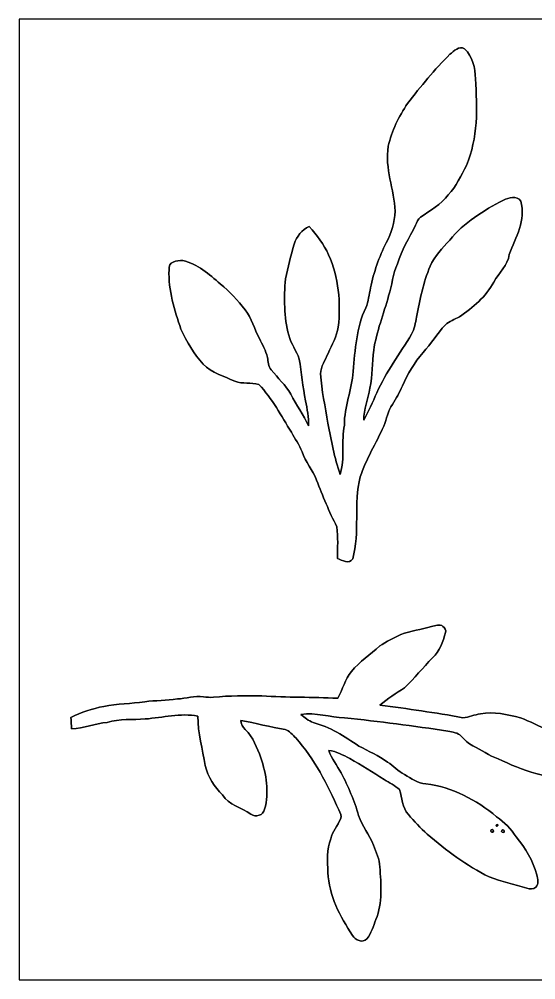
# Model space of a CAD drawing. Header units: centimetres. Extents: x -16.8 to 16.8, y -16.7 to 16.7.
# Drawn here: x -16.77 to 1.14, y -16.67 to 16.67 of the extents above; entities that cross this region are included whole.
import ezdxf

# ---------------------------------------------------------------- set-up
doc = ezdxf.new("R2010")
doc.units = ezdxf.units.CM
doc.header["$MEASUREMENT"] = 0
doc.layers.add('Layer 1', color=7, linetype='Continuous')

msp = doc.modelspace()

# ---------------------------------------------------------------- linework, layer by layer
at = {"layer": 'Layer 1', "color": 7}
for points, knots in [([(-16.77458, 16.66875), (-16.77458, 16.66875), (16.77458, 16.66875), (16.77458, 16.66875), (16.77458, 16.66875), (16.77458, 16.66875), (16.77458, -16.66875), (16.77458, -16.66875), (16.77458, -16.66875), (16.77458, -16.66875), (-16.77458, -16.66875), (-16.77458, -16.66875), (-16.77458, -16.66875), (-16.77458, -16.66875), (-16.77458, 16.66875), (-16.77458, 16.66875), (-16.77458, 16.66875), (-16.77458, 16.66875), (-16.77458, 16.66875), (-16.77458, 16.66875)], [0, 0, 0, 0, 0.16666667, 0.16666667, 0.16666667, 0.16666667, 0.33333333, 0.33333333, 0.33333333, 0.33333333, 0.5, 0.5, 0.5, 0.5, 0.66666667, 0.66666667, 0.66666667, 0.66666667, 1, 1, 1, 1]), ([(-1.83303, 15.45131), (-2.3682, 14.92426), (-2.84339, 14.33901), (-3.30376, 13.74704), (-3.30376, 13.74704), (-3.60116, 13.29161), (-3.85974, 12.79596), (-3.97157, 12.25973), (-3.97157, 12.25973), (-4.10598, 11.49385), (-3.76202, 10.76113), (-3.73662, 10.00196), (-3.73662, 10.00196), (-3.7525, 9.62201), (-3.85445, 9.24278), (-4.04495, 8.91222), (-4.04495, 8.91222), (-4.28907, 8.4141), (-4.48204, 7.88741), (-4.58646, 7.34131), (-4.58646, 7.34131), (-4.63868, 7.11235), (-4.66549, 6.87493), (-4.75262, 6.65551), (-4.75262, 6.65551), (-5.07824, 5.96865), (-5.12445, 5.19324), (-5.19042, 4.44782), (-5.19042, 4.44782), (-5.22923, 3.81564), (-5.50545, 3.22263), (-5.49557, 2.58445), (-5.49557, 2.58445), (-5.61305, 2.02106), (-5.46841, 1.42275), (-5.64268, 0.87136), (-5.64268, 0.87136), (-5.84764, 1.44533), (-5.94607, 2.05176), (-6.06813, 2.64689), (-6.06813, 2.64689), (-6.14363, 3.2198), (-6.2992, 3.78143), (-6.31966, 4.36139), (-6.31966, 4.36139), (-6.31155, 4.62104), (-6.16197, 4.84117), (-6.05861, 5.06942), (-6.05861, 5.06942), (-5.9309, 5.36963), (-5.75945, 5.6575), (-5.70689, 5.98417), (-5.70689, 5.98417), (-5.61763, 6.82766), (-5.68854, 7.71137), (-6.04449, 8.4903), (-6.04449, 8.4903), (-6.20713, 8.85649), (-6.45478, 9.17434), (-6.7123, 9.47773), (-6.7123, 9.47773), (-6.96595, 9.36378), (-7.16174, 9.12918), (-7.23441, 8.86178), (-7.23441, 8.86178), (-7.36882, 8.46914), (-7.42809, 8.05709), (-7.53992, 7.65845), (-7.53992, 7.65845), (-7.59531, 7.00687), (-7.5946, 6.33412), (-7.4228, 5.69771), (-7.4228, 5.69771), (-7.34766, 5.40526), (-7.15469, 5.16149), (-7.06614, 4.87468), (-7.06614, 4.87468), (-6.97618, 4.39491), (-6.93879, 3.90666), (-6.84071, 3.42794), (-6.84071, 3.42794), (-6.79556, 3.13831), (-6.71724, 2.84903), (-6.74405, 2.55305), (-6.74405, 2.55305), (-6.89928, 2.94675), (-7.17762, 3.27131), (-7.35824, 3.65125), (-7.35824, 3.65125), (-7.52334, 3.97616), (-7.80838, 4.21252), (-8.03134, 4.49474), (-8.03134, 4.49474), (-8.13576, 4.61504), (-8.1347, 4.78543), (-8.16681, 4.93183), (-8.16681, 4.93183), (-8.2109, 5.16996), (-8.34778, 5.37563), (-8.44585, 5.59294), (-8.44585, 5.59294), (-8.6166, 5.92032), (-8.71008, 6.28862), (-8.93868, 6.58389), (-8.93868, 6.58389), (-9.19621, 6.91092), (-9.47596, 7.22277), (-9.79981, 7.48594), (-9.79981, 7.48594), (-10.19246, 7.81544), (-10.58616, 8.18162), (-11.10474, 8.29028), (-11.10474, 8.29028), (-11.30124, 8.31039), (-11.62156, 8.24689), (-11.57605, 7.97242), (-11.57605, 7.97242), (-11.61098, 7.26334), (-11.39014, 6.5726), (-11.16506, 5.90903), (-11.16506, 5.90903), (-10.96469, 5.47582), (-10.72162, 5.05425), (-10.39636, 4.70253), (-10.39636, 4.70253), (-10.09791, 4.39561), (-9.67669, 4.27814), (-9.29781, 4.10774), (-9.29781, 4.10774), (-9.03358, 3.99344), (-8.72949, 4.07846), (-8.46173, 3.98992), (-8.46173, 3.98992), (-7.995, 3.50732), (-7.6895, 2.89842), (-7.33425, 2.33433), (-7.33425, 2.33433), (-7.20937, 2.1082), (-7.06014, 1.89406), (-6.96172, 1.65453), (-6.96172, 1.65453), (-6.84989, 1.29893), (-6.59236, 1.01847), (-6.4583, 0.67275), (-6.4583, 0.67275), (-6.25016, 0.12206), (-6.0258, -0.42298), (-5.75698, -0.94721), (-5.75698, -0.94721), (-5.70759, -1.31057), (-5.73652, -1.68134), (-5.73687, -2.04787), (-5.73687, -2.04787), (-5.57601, -2.11138), (-5.32589, -2.25813), (-5.20841, -2.06022), (-5.20841, -2.06022), (-4.94383, -1.13418), (-5.18795, -0.14605), (-4.94418, 0.78246), (-4.94418, 0.78246), (-4.75086, 1.40335), (-4.39032, 1.95227), (-4.13173, 2.54494), (-4.13173, 2.54494), (-4.03084, 2.79647), (-3.98286, 3.07128), (-3.82905, 3.29883), (-3.82905, 3.29883), (-3.70346, 3.50661), (-3.58281, 3.71757), (-3.48509, 3.93982), (-3.48509, 3.93982), (-3.30306, 4.35681), (-3.07234, 4.75615), (-2.76789, 5.09623), (-2.76789, 5.09623), (-2.49379, 5.40173), (-2.28353, 5.7591), (-1.99743, 6.05437), (-1.99743, 6.05437), (-1.86126, 6.19372), (-1.66899, 6.24628), (-1.5046, 6.34259), (-1.5046, 6.34259), (-1.03329, 6.65692), (-0.58914, 7.04144), (-0.31468, 7.54556), (-0.31468, 7.54556), (-0.14393, 7.87188), (0.17462, 8.122), (0.22119, 8.50618), (0.22119, 8.50618), (0.45014, 9.09849), (0.80751, 9.69751), (0.61913, 10.35614), (0.61913, 10.35614), (0.48436, 10.5537), (0.20003, 10.47609), (0.01905, 10.38684), (0.01905, 10.38684), (-0.67028, 10.03371), (-1.3462, 9.60826), (-1.84326, 9.00465), (-1.84326, 9.00465), (-2.08774, 8.71714), (-2.37208, 8.45114), (-2.52236, 8.0966), (-2.52236, 8.0966), (-2.7559, 7.53286), (-2.8762, 6.93067), (-2.98873, 6.33307), (-2.98873, 6.33307), (-3.03459, 6.13198), (-3.06388, 5.92102), (-3.16548, 5.73828), (-3.16548, 5.73828), (-3.5687, 5.05989), (-4.04813, 4.42383), (-4.37374, 3.70099), (-4.37374, 3.70099), (-4.5145, 3.38032), (-4.6549, 3.05858), (-4.82106, 2.7499), (-4.82106, 2.7499), (-4.82565, 3.13161), (-4.66549, 3.49285), (-4.61186, 3.86786), (-4.61186, 3.86786), (-4.5152, 4.29966), (-4.54519, 4.74486), (-4.4764, 5.17948), (-4.4764, 5.17948), (-4.38538, 5.82965), (-4.13032, 6.43925), (-3.96028, 7.07002), (-3.96028, 7.07002), (-3.84246, 7.43479), (-3.82058, 7.82849), (-3.65231, 8.17704), (-3.65231, 8.17704), (-3.51825, 8.65434), (-3.24132, 9.07097), (-3.03389, 9.51689), (-3.03389, 9.51689), (-2.9845, 9.61566), (-2.94958, 9.73208), (-2.85397, 9.79734), (-2.85397, 9.79734), (-2.51425, 10.02982), (-2.15053, 10.24361), (-1.89195, 10.57099), (-1.89195, 10.57099), (-1.61819, 10.86908), (-1.44745, 11.23985), (-1.264, 11.59581), (-1.264, 11.59581), (-0.86007, 12.54019), (-0.87912, 13.59535), (-0.95179, 14.60041), (-0.95179, 14.60041), (-0.95532, 14.97647), (-1.05093, 15.37476), (-1.32468, 15.64499), (-1.32468, 15.64499), (-1.51836, 15.754), (-1.69157, 15.56138), (-1.83303, 15.45131), (-1.83303, 15.45131), (-1.83303, 15.45131), (-1.83303, 15.45131), (-1.83303, 15.45131)], [0, 0, 0, 0, 0.01449275, 0.01449275, 0.01449275, 0.01449275, 0.02898551, 0.02898551, 0.02898551, 0.02898551, 0.04347826, 0.04347826, 0.04347826, 0.04347826, 0.05797101, 0.05797101, 0.05797101, 0.05797101, 0.07246377, 0.07246377, 0.07246377, 0.07246377, 0.08695652, 0.08695652, 0.08695652, 0.08695652, 0.10144928, 0.10144928, 0.10144928, 0.10144928, 0.11594203, 0.11594203, 0.11594203, 0.11594203, 0.13043478, 0.13043478, 0.13043478, 0.13043478, 0.14492754, 0.14492754, 0.14492754, 0.14492754, 0.15942029, 0.15942029, 0.15942029, 0.15942029, 0.17391304, 0.17391304, 0.17391304, 0.17391304, 0.1884058, 0.1884058, 0.1884058, 0.1884058, 0.20289855, 0.20289855, 0.20289855, 0.20289855, 0.2173913, 0.2173913, 0.2173913, 0.2173913, 0.23188406, 0.23188406, 0.23188406, 0.23188406, 0.24637681, 0.24637681, 0.24637681, 0.24637681, 0.26086957, 0.26086957, 0.26086957, 0.26086957, 0.27536232, 0.27536232, 0.27536232, 0.27536232, 0.28985507, 0.28985507, 0.28985507, 0.28985507, 0.30434783, 0.30434783, 0.30434783, 0.30434783, 0.31884058, 0.31884058, 0.31884058, 0.31884058, 0.33333333, 0.33333333, 0.33333333, 0.33333333, 0.34782609, 0.34782609, 0.34782609, 0.34782609, 0.36231884, 0.36231884, 0.36231884, 0.36231884, 0.37681159, 0.37681159, 0.37681159, 0.37681159, 0.39130435, 0.39130435, 0.39130435, 0.39130435, 0.4057971, 0.4057971, 0.4057971, 0.4057971, 0.42028986, 0.42028986, 0.42028986, 0.42028986, 0.43478261, 0.43478261, 0.43478261, 0.43478261, 0.44927536, 0.44927536, 0.44927536, 0.44927536, 0.46376812, 0.46376812, 0.46376812, 0.46376812, 0.47826087, 0.47826087, 0.47826087, 0.47826087, 0.49275362, 0.49275362, 0.49275362, 0.49275362, 0.50724638, 0.50724638, 0.50724638, 0.50724638, 0.52173913, 0.52173913, 0.52173913, 0.52173913, 0.53623188, 0.53623188, 0.53623188, 0.53623188, 0.55072464, 0.55072464, 0.55072464, 0.55072464, 0.56521739, 0.56521739, 0.56521739, 0.56521739, 0.57971014, 0.57971014, 0.57971014, 0.57971014, 0.5942029, 0.5942029, 0.5942029, 0.5942029, 0.60869565, 0.60869565, 0.60869565, 0.60869565, 0.62318841, 0.62318841, 0.62318841, 0.62318841, 0.63768116, 0.63768116, 0.63768116, 0.63768116, 0.65217391, 0.65217391, 0.65217391, 0.65217391, 0.66666667, 0.66666667, 0.66666667, 0.66666667, 0.68115942, 0.68115942, 0.68115942, 0.68115942, 0.69565217, 0.69565217, 0.69565217, 0.69565217, 0.71014493, 0.71014493, 0.71014493, 0.71014493, 0.72463768, 0.72463768, 0.72463768, 0.72463768, 0.73913043, 0.73913043, 0.73913043, 0.73913043, 0.75362319, 0.75362319, 0.75362319, 0.75362319, 0.76811594, 0.76811594, 0.76811594, 0.76811594, 0.7826087, 0.7826087, 0.7826087, 0.7826087, 0.79710145, 0.79710145, 0.79710145, 0.79710145, 0.8115942, 0.8115942, 0.8115942, 0.8115942, 0.82608696, 0.82608696, 0.82608696, 0.82608696, 0.84057971, 0.84057971, 0.84057971, 0.84057971, 0.85507246, 0.85507246, 0.85507246, 0.85507246, 0.86956522, 0.86956522, 0.86956522, 0.86956522, 0.88405797, 0.88405797, 0.88405797, 0.88405797, 0.89855072, 0.89855072, 0.89855072, 0.89855072, 0.91304348, 0.91304348, 0.91304348, 0.91304348, 0.92753623, 0.92753623, 0.92753623, 0.92753623, 0.94202899, 0.94202899, 0.94202899, 0.94202899, 0.95652174, 0.95652174, 0.95652174, 0.95652174, 0.97101449, 0.97101449, 0.97101449, 0.97101449, 1, 1, 1, 1]), ([(-2.47368, -4.40796), (-2.82363, -4.51591), (-3.19264, -4.55648), (-3.5373, -4.68348), (-3.5373, -4.68348), (-3.78848, -4.80201), (-4.03472, -4.93466), (-4.27108, -5.08071), (-4.27108, -5.08071), (-4.5974, -5.37563), (-4.96182, -5.63069), (-5.2518, -5.96441), (-5.2518, -5.96441), (-5.47088, -6.2417), (-5.55837, -6.59201), (-5.72664, -6.89716), (-5.72664, -6.89716), (-6.60541, -6.85024), (-7.4863, -6.88164), (-8.36401, -6.8139), (-8.36401, -6.8139), (-8.92316, -6.80896), (-9.48373, -6.80579), (-10.04076, -6.86435), (-10.04076, -6.86435), (-10.15647, -6.87881), (-10.27218, -6.85976), (-10.38613, -6.84318), (-10.38613, -6.84318), (-10.69058, -6.79168), (-10.98726, -6.91233), (-11.28959, -6.92326), (-11.28959, -6.92326), (-11.66389, -6.98359), (-12.04489, -6.96524), (-12.41919, -7.0231), (-12.41919, -7.0231), (-12.89368, -7.08307), (-13.37451, -7.08978), (-13.84547, -7.17903), (-13.84547, -7.17903), (-14.23564, -7.26475), (-14.62229, -7.38258), (-14.98106, -7.56038), (-14.98106, -7.56038), (-14.97577, -7.65951), (-14.96519, -7.85742), (-14.95989, -7.95655), (-14.95989, -7.95655), (-14.53515, -7.94914), (-14.14145, -7.77734), (-13.72129, -7.73359), (-13.72129, -7.73359), (-13.29196, -7.60518), (-12.84217, -7.64999), (-12.40155, -7.61647), (-12.40155, -7.61647), (-11.79336, -7.57237), (-11.18588, -7.39987), (-10.57557, -7.52016), (-10.57557, -7.52016), (-10.58827, -8.10472), (-10.41471, -8.66457), (-10.32051, -9.23537), (-10.32051, -9.23537), (-10.23197, -9.6266), (-10.00337, -9.96809), (-9.7282, -10.25419), (-9.7282, -10.25419), (-9.49819, -10.60097), (-9.06392, -10.68987), (-8.74113, -10.922), (-8.74113, -10.922), (-8.57814, -11.04194), (-8.30121, -10.95693), (-8.26206, -10.7502), (-8.26206, -10.7502), (-8.09731, -10.16282), (-8.20208, -9.5317), (-8.39364, -8.96303), (-8.39364, -8.96303), (-8.53228, -8.6173), (-8.65011, -8.23912), (-8.93904, -7.98583), (-8.93904, -7.98583), (-9.03393, -7.90469), (-9.07627, -7.78686), (-9.08932, -7.66586), (-9.08932, -7.66586), (-8.57215, -7.75406), (-8.06732, -7.90434), (-7.54874, -7.98477), (-7.54874, -7.98477), (-7.39246, -8.02605), (-7.29686, -8.17245), (-7.18291, -8.27617), (-7.18291, -8.27617), (-6.52709, -9.00077), (-6.09036, -9.89118), (-5.6896, -10.77383), (-5.6896, -10.77383), (-5.64797, -10.87296), (-5.57601, -10.98232), (-5.63069, -11.09169), (-5.63069, -11.09169), (-5.73264, -11.32487), (-5.90233, -11.52525), (-5.969, -11.77502), (-5.969, -11.77502), (-6.11787, -12.14402), (-6.08542, -12.55219), (-6.06778, -12.94095), (-6.06778, -12.94095), (-6.03321, -13.74175), (-5.64833, -14.47412), (-5.21406, -15.12817), (-5.21406, -15.12817), (-5.11951, -15.29115), (-4.8701, -15.40827), (-4.71981, -15.24811), (-4.71981, -15.24811), (-4.56424, -15.05303), (-4.48698, -14.80855), (-4.40337, -14.57643), (-4.40337, -14.57643), (-4.1656, -14.00034), (-4.22734, -13.3604), (-4.26438, -12.75397), (-4.26438, -12.75397), (-4.2739, -12.48516), (-4.39561, -12.23998), (-4.48557, -11.99303), (-4.48557, -11.99303), (-4.62739, -11.63532), (-4.88386, -11.3344), (-5.00168, -10.96574), (-5.00168, -10.96574), (-5.15338, -10.45386), (-5.35517, -9.95715), (-5.61305, -9.48972), (-5.61305, -9.48972), (-5.75063, -9.22655), (-5.94219, -8.99054), (-6.03462, -8.7055), (-6.03462, -8.7055), (-5.77356, -8.7376), (-5.54461, -8.87659), (-5.31072, -8.9856), (-5.31072, -8.9856), (-4.91455, -9.23255), (-4.49968, -9.45127), (-4.11762, -9.72079), (-4.11762, -9.72079), (-3.94123, -9.83862), (-3.73521, -9.91835), (-3.58387, -10.07004), (-3.58387, -10.07004), (-3.47839, -10.34944), (-3.50238, -10.7061), (-3.27589, -10.93047), (-3.27589, -10.93047), (-3.06529, -11.16647), (-2.86209, -11.41095), (-2.62149, -11.61768), (-2.62149, -11.61768), (-1.96356, -12.18706), (-1.25518, -12.70847), (-0.47378, -13.09582), (-0.47378, -13.09582), (-0.04868, -13.26056), (0.3997, -13.35158), (0.83361, -13.48811), (0.83361, -13.48811), (0.93451, -13.52374), (1.05833, -13.53785), (1.14018, -13.45318), (1.14018, -13.45318), (1.27952, -13.35828), (1.18921, -13.15896), (1.18322, -13.02667), (1.18322, -13.02667), (1.04246, -12.5416), (0.78493, -12.09816), (0.46108, -11.71293), (0.46108, -11.71293), (0.28963, -11.42965), (0.04974, -11.20175), (-0.21766, -11.01055), (-0.21766, -11.01055), (-0.91511, -10.42811), (-1.75366, -9.97691), (-2.66559, -9.86649), (-2.66559, -9.86649), (-2.95169, -9.8619), (-3.1683, -9.66893), (-3.41101, -9.54828), (-3.41101, -9.54828), (-3.63008, -9.43539), (-3.78989, -9.2396), (-4.00015, -9.11366), (-4.00015, -9.11366), (-4.30989, -8.88929), (-4.66266, -8.7376), (-4.99674, -8.55521), (-4.99674, -8.55521), (-5.49063, -8.22678), (-5.99899, -7.88564), (-6.58213, -7.73959), (-6.58213, -7.73959), (-6.73982, -7.67609), (-6.87917, -7.57237), (-7.00193, -7.45631), (-7.00193, -7.45631), (-6.49288, -7.38787), (-5.99334, -7.55086), (-5.48746, -7.5759), (-5.48746, -7.5759), (-4.28872, -7.70431), (-3.09245, -7.85566), (-1.90183, -8.04228), (-1.90183, -8.04228), (-1.7459, -8.07473), (-1.55998, -8.08919), (-1.44498, -8.21549), (-1.44498, -8.21549), (-1.3268, -8.34566), (-1.19733, -8.47055), (-1.03681, -8.54745), (-1.03681, -8.54745), (-0.74295, -8.69033), (-0.47943, -8.89106), (-0.16686, -8.99724), (-0.16686, -8.99724), (0.25964, -9.19656), (0.69286, -9.38742), (1.14829, -9.51124), (1.14829, -9.51124), (1.49542, -9.61249), (1.85843, -9.64812), (2.20133, -9.7663), (2.20133, -9.7663), (2.44158, -9.85238), (2.68887, -9.91764), (2.94287, -9.94833), (2.94287, -9.94833), (3.22686, -9.97479), (3.48298, -10.12119), (3.77049, -10.12896), (3.77049, -10.12896), (3.75461, -9.95327), (3.84387, -9.7342), (3.70522, -9.59626), (3.70522, -9.59626), (3.33587, -9.20926), (2.92453, -8.85931), (2.47262, -8.5725), (2.47262, -8.5725), (1.89618, -8.16751), (1.27, -7.8299), (0.61278, -7.57767), (0.61278, -7.57767), (0.16051, -7.46972), (-0.31115, -7.33813), (-0.77788, -7.4422), (-0.77788, -7.4422), (-0.98319, -7.46901), (-1.17757, -7.55156), (-1.38183, -7.57661), (-1.38183, -7.57661), (-2.33645, -7.39281), (-3.30165, -7.26863), (-4.26473, -7.13317), (-4.26473, -7.13317), (-3.99556, -6.91127), (-3.70099, -6.72394), (-3.40819, -6.53627), (-3.40819, -6.53627), (-3.0674, -6.20713), (-2.77001, -5.836), (-2.44087, -5.49592), (-2.44087, -5.49592), (-2.18969, -5.26344), (-2.06869, -4.93607), (-1.98367, -4.61398), (-1.98367, -4.61398), (-1.95933, -4.53178), (-2.01789, -4.45452), (-2.07574, -4.40337), (-2.07574, -4.40337), (-2.19287, -4.31729), (-2.34456, -4.38291), (-2.47368, -4.40796)], [0, 0, 0, 0, 0.01351351, 0.01351351, 0.01351351, 0.01351351, 0.02702703, 0.02702703, 0.02702703, 0.02702703, 0.04054054, 0.04054054, 0.04054054, 0.04054054, 0.05405405, 0.05405405, 0.05405405, 0.05405405, 0.06756757, 0.06756757, 0.06756757, 0.06756757, 0.08108108, 0.08108108, 0.08108108, 0.08108108, 0.09459459, 0.09459459, 0.09459459, 0.09459459, 0.10810811, 0.10810811, 0.10810811, 0.10810811, 0.12162162, 0.12162162, 0.12162162, 0.12162162, 0.13513514, 0.13513514, 0.13513514, 0.13513514, 0.14864865, 0.14864865, 0.14864865, 0.14864865, 0.16216216, 0.16216216, 0.16216216, 0.16216216, 0.17567568, 0.17567568, 0.17567568, 0.17567568, 0.18918919, 0.18918919, 0.18918919, 0.18918919, 0.2027027, 0.2027027, 0.2027027, 0.2027027, 0.21621622, 0.21621622, 0.21621622, 0.21621622, 0.22972973, 0.22972973, 0.22972973, 0.22972973, 0.24324324, 0.24324324, 0.24324324, 0.24324324, 0.25675676, 0.25675676, 0.25675676, 0.25675676, 0.27027027, 0.27027027, 0.27027027, 0.27027027, 0.28378378, 0.28378378, 0.28378378, 0.28378378, 0.2972973, 0.2972973, 0.2972973, 0.2972973, 0.31081081, 0.31081081, 0.31081081, 0.31081081, 0.32432432, 0.32432432, 0.32432432, 0.32432432, 0.33783784, 0.33783784, 0.33783784, 0.33783784, 0.35135135, 0.35135135, 0.35135135, 0.35135135, 0.36486486, 0.36486486, 0.36486486, 0.36486486, 0.37837838, 0.37837838, 0.37837838, 0.37837838, 0.39189189, 0.39189189, 0.39189189, 0.39189189, 0.40540541, 0.40540541, 0.40540541, 0.40540541, 0.41891892, 0.41891892, 0.41891892, 0.41891892, 0.43243243, 0.43243243, 0.43243243, 0.43243243, 0.44594595, 0.44594595, 0.44594595, 0.44594595, 0.45945946, 0.45945946, 0.45945946, 0.45945946, 0.47297297, 0.47297297, 0.47297297, 0.47297297, 0.48648649, 0.48648649, 0.48648649, 0.48648649, 0.5, 0.5, 0.5, 0.5, 0.51351351, 0.51351351, 0.51351351, 0.51351351, 0.52702703, 0.52702703, 0.52702703, 0.52702703, 0.54054054, 0.54054054, 0.54054054, 0.54054054, 0.55405405, 0.55405405, 0.55405405, 0.55405405, 0.56756757, 0.56756757, 0.56756757, 0.56756757, 0.58108108, 0.58108108, 0.58108108, 0.58108108, 0.59459459, 0.59459459, 0.59459459, 0.59459459, 0.60810811, 0.60810811, 0.60810811, 0.60810811, 0.62162162, 0.62162162, 0.62162162, 0.62162162, 0.63513514, 0.63513514, 0.63513514, 0.63513514, 0.64864865, 0.64864865, 0.64864865, 0.64864865, 0.66216216, 0.66216216, 0.66216216, 0.66216216, 0.67567568, 0.67567568, 0.67567568, 0.67567568, 0.68918919, 0.68918919, 0.68918919, 0.68918919, 0.7027027, 0.7027027, 0.7027027, 0.7027027, 0.71621622, 0.71621622, 0.71621622, 0.71621622, 0.72972973, 0.72972973, 0.72972973, 0.72972973, 0.74324324, 0.74324324, 0.74324324, 0.74324324, 0.75675676, 0.75675676, 0.75675676, 0.75675676, 0.77027027, 0.77027027, 0.77027027, 0.77027027, 0.78378378, 0.78378378, 0.78378378, 0.78378378, 0.7972973, 0.7972973, 0.7972973, 0.7972973, 0.81081081, 0.81081081, 0.81081081, 0.81081081, 0.82432432, 0.82432432, 0.82432432, 0.82432432, 0.83783784, 0.83783784, 0.83783784, 0.83783784, 0.85135135, 0.85135135, 0.85135135, 0.85135135, 0.86486486, 0.86486486, 0.86486486, 0.86486486, 0.87837838, 0.87837838, 0.87837838, 0.87837838, 0.89189189, 0.89189189, 0.89189189, 0.89189189, 0.90540541, 0.90540541, 0.90540541, 0.90540541, 0.91891892, 0.91891892, 0.91891892, 0.91891892, 0.93243243, 0.93243243, 0.93243243, 0.93243243, 0.94594595, 0.94594595, 0.94594595, 0.94594595, 0.95945946, 0.95945946, 0.95945946, 0.95945946, 0.97297297, 0.97297297, 0.97297297, 0.97297297, 1, 1, 1, 1]), ([(-0.40146, -11.46598), (-0.3556, -11.42929), (-0.30021, -11.50832), (-0.34643, -11.54183), (-0.34643, -11.54183), (-0.39299, -11.57922), (-0.44803, -11.49879), (-0.40146, -11.46598)], [0, 0, 0, 0, 0.33333333, 0.33333333, 0.33333333, 0.33333333, 1, 1, 1, 1]), ([(-0.03457, -11.48715), (-0.00141, -11.44023), (0.07902, -11.49562), (0.04128, -11.54218), (0.04128, -11.54218), (0.00811, -11.58804), (-0.07091, -11.53266), (-0.03457, -11.48715)], [0, 0, 0, 0, 0.33333333, 0.33333333, 0.33333333, 0.33333333, 1, 1, 1, 1])]:
    msp.add_open_spline(points, degree=3, knots=knots, dxfattribs=at)
at = {"layer": 'Layer 1', "color": 253}
for points, knots in [([(-1.83303, 15.45131), (-1.69157, 15.56138), (-1.51836, 15.754), (-1.32468, 15.64499), (-1.32468, 15.64499), (-1.05093, 15.37476), (-0.95532, 14.97647), (-0.95179, 14.60041), (-0.95179, 14.60041), (-0.87912, 13.59535), (-0.86007, 12.54019), (-1.264, 11.59581), (-1.264, 11.59581), (-1.44745, 11.23985), (-1.61819, 10.86908), (-1.89195, 10.57099), (-1.89195, 10.57099), (-2.15053, 10.24361), (-2.51425, 10.02982), (-2.85397, 9.79734), (-2.85397, 9.79734), (-2.94958, 9.73208), (-2.9845, 9.61566), (-3.03389, 9.51689), (-3.03389, 9.51689), (-3.24132, 9.07097), (-3.51825, 8.65434), (-3.65231, 8.17704), (-3.65231, 8.17704), (-3.82058, 7.82849), (-3.84246, 7.43479), (-3.96028, 7.07002), (-3.96028, 7.07002), (-4.13032, 6.43925), (-4.38538, 5.82965), (-4.4764, 5.17948), (-4.4764, 5.17948), (-4.54519, 4.74486), (-4.5152, 4.29966), (-4.61186, 3.86786), (-4.61186, 3.86786), (-4.66549, 3.49285), (-4.82565, 3.13161), (-4.82106, 2.7499), (-4.82106, 2.7499), (-4.6549, 3.05858), (-4.5145, 3.38032), (-4.37374, 3.70099), (-4.37374, 3.70099), (-4.04813, 4.42383), (-3.5687, 5.05989), (-3.16548, 5.73828), (-3.16548, 5.73828), (-3.06388, 5.92102), (-3.03459, 6.13198), (-2.98873, 6.33307), (-2.98873, 6.33307), (-2.8762, 6.93067), (-2.7559, 7.53286), (-2.52236, 8.0966), (-2.52236, 8.0966), (-2.37208, 8.45114), (-2.08774, 8.71714), (-1.84326, 9.00465), (-1.84326, 9.00465), (-1.3462, 9.60826), (-0.67028, 10.03371), (0.01905, 10.38684), (0.01905, 10.38684), (0.20003, 10.47609), (0.48436, 10.5537), (0.61913, 10.35614), (0.61913, 10.35614), (0.80751, 9.69751), (0.45014, 9.09849), (0.22119, 8.50618), (0.22119, 8.50618), (0.17462, 8.122), (-0.14393, 7.87188), (-0.31468, 7.54556), (-0.31468, 7.54556), (-0.58914, 7.04144), (-1.03329, 6.65692), (-1.5046, 6.34259), (-1.5046, 6.34259), (-1.66899, 6.24628), (-1.86126, 6.19372), (-1.99743, 6.05437), (-1.99743, 6.05437), (-2.28353, 5.7591), (-2.49379, 5.40173), (-2.76789, 5.09623), (-2.76789, 5.09623), (-3.07234, 4.75615), (-3.30306, 4.35681), (-3.48509, 3.93982), (-3.48509, 3.93982), (-3.58281, 3.71757), (-3.70346, 3.50661), (-3.82905, 3.29883), (-3.82905, 3.29883), (-3.98286, 3.07128), (-4.03084, 2.79647), (-4.13173, 2.54494), (-4.13173, 2.54494), (-4.39032, 1.95227), (-4.75086, 1.40335), (-4.94418, 0.78246), (-4.94418, 0.78246), (-5.18795, -0.14605), (-4.94383, -1.13418), (-5.20841, -2.06022), (-5.20841, -2.06022), (-5.32589, -2.25813), (-5.57601, -2.11138), (-5.73687, -2.04787), (-5.73687, -2.04787), (-5.73652, -1.68134), (-5.70759, -1.31057), (-5.75698, -0.94721), (-5.75698, -0.94721), (-6.0258, -0.42298), (-6.25016, 0.12206), (-6.4583, 0.67275), (-6.4583, 0.67275), (-6.59236, 1.01847), (-6.84989, 1.29893), (-6.96172, 1.65453), (-6.96172, 1.65453), (-7.06014, 1.89406), (-7.20937, 2.1082), (-7.33425, 2.33433), (-7.33425, 2.33433), (-7.6895, 2.89842), (-7.995, 3.50732), (-8.46173, 3.98992), (-8.46173, 3.98992), (-8.72949, 4.07846), (-9.03358, 3.99344), (-9.29781, 4.10774), (-9.29781, 4.10774), (-9.67669, 4.27814), (-10.09791, 4.39561), (-10.39636, 4.70253), (-10.39636, 4.70253), (-10.72162, 5.05425), (-10.96469, 5.47582), (-11.16506, 5.90903), (-11.16506, 5.90903), (-11.39014, 6.5726), (-11.61098, 7.26334), (-11.57605, 7.97242), (-11.57605, 7.97242), (-11.62156, 8.24689), (-11.30124, 8.31039), (-11.10474, 8.29028), (-11.10474, 8.29028), (-10.58616, 8.18162), (-10.19246, 7.81544), (-9.79981, 7.48594), (-9.79981, 7.48594), (-9.47596, 7.22277), (-9.19621, 6.91092), (-8.93868, 6.58389), (-8.93868, 6.58389), (-8.71008, 6.28862), (-8.6166, 5.92032), (-8.44585, 5.59294), (-8.44585, 5.59294), (-8.34778, 5.37563), (-8.2109, 5.16996), (-8.16681, 4.93183), (-8.16681, 4.93183), (-8.1347, 4.78543), (-8.13576, 4.61504), (-8.03134, 4.49474), (-8.03134, 4.49474), (-7.80838, 4.21252), (-7.52334, 3.97616), (-7.35824, 3.65125), (-7.35824, 3.65125), (-7.17762, 3.27131), (-6.89928, 2.94675), (-6.74405, 2.55305), (-6.74405, 2.55305), (-6.71724, 2.84903), (-6.79556, 3.13831), (-6.84071, 3.42794), (-6.84071, 3.42794), (-6.93879, 3.90666), (-6.97618, 4.39491), (-7.06614, 4.87468), (-7.06614, 4.87468), (-7.15469, 5.16149), (-7.34766, 5.40526), (-7.4228, 5.69771), (-7.4228, 5.69771), (-7.5946, 6.33412), (-7.59531, 7.00687), (-7.53992, 7.65845), (-7.53992, 7.65845), (-7.42809, 8.05709), (-7.36882, 8.46914), (-7.23441, 8.86178), (-7.23441, 8.86178), (-7.16174, 9.12918), (-6.96595, 9.36378), (-6.7123, 9.47773), (-6.7123, 9.47773), (-6.45478, 9.17434), (-6.20713, 8.85649), (-6.04449, 8.4903), (-6.04449, 8.4903), (-5.68854, 7.71137), (-5.61763, 6.82766), (-5.70689, 5.98417), (-5.70689, 5.98417), (-5.75945, 5.6575), (-5.9309, 5.36963), (-6.05861, 5.06942), (-6.05861, 5.06942), (-6.16197, 4.84117), (-6.31155, 4.62104), (-6.31966, 4.36139), (-6.31966, 4.36139), (-6.2992, 3.78143), (-6.14363, 3.2198), (-6.06813, 2.64689), (-6.06813, 2.64689), (-5.94607, 2.05176), (-5.84764, 1.44533), (-5.64268, 0.87136), (-5.64268, 0.87136), (-5.46841, 1.42275), (-5.61305, 2.02106), (-5.49557, 2.58445), (-5.49557, 2.58445), (-5.50545, 3.22263), (-5.22923, 3.81564), (-5.19042, 4.44782), (-5.19042, 4.44782), (-5.12445, 5.19324), (-5.07824, 5.96865), (-4.75262, 6.65551), (-4.75262, 6.65551), (-4.66549, 6.87493), (-4.63868, 7.11235), (-4.58646, 7.34131), (-4.58646, 7.34131), (-4.48204, 7.88741), (-4.28907, 8.4141), (-4.04495, 8.91222), (-4.04495, 8.91222), (-3.85445, 9.24278), (-3.7525, 9.62201), (-3.73662, 10.00196), (-3.73662, 10.00196), (-3.76202, 10.76113), (-4.10598, 11.49385), (-3.97157, 12.25973), (-3.97157, 12.25973), (-3.85974, 12.79596), (-3.60116, 13.29161), (-3.30376, 13.74704), (-3.30376, 13.74704), (-2.84339, 14.33901), (-2.3682, 14.92426), (-1.83303, 15.45131)], [0, 0, 0, 0, 0.01470588, 0.01470588, 0.01470588, 0.01470588, 0.02941176, 0.02941176, 0.02941176, 0.02941176, 0.04411765, 0.04411765, 0.04411765, 0.04411765, 0.05882353, 0.05882353, 0.05882353, 0.05882353, 0.07352941, 0.07352941, 0.07352941, 0.07352941, 0.08823529, 0.08823529, 0.08823529, 0.08823529, 0.10294118, 0.10294118, 0.10294118, 0.10294118, 0.11764706, 0.11764706, 0.11764706, 0.11764706, 0.13235294, 0.13235294, 0.13235294, 0.13235294, 0.14705882, 0.14705882, 0.14705882, 0.14705882, 0.16176471, 0.16176471, 0.16176471, 0.16176471, 0.17647059, 0.17647059, 0.17647059, 0.17647059, 0.19117647, 0.19117647, 0.19117647, 0.19117647, 0.20588235, 0.20588235, 0.20588235, 0.20588235, 0.22058824, 0.22058824, 0.22058824, 0.22058824, 0.23529412, 0.23529412, 0.23529412, 0.23529412, 0.25, 0.25, 0.25, 0.25, 0.26470588, 0.26470588, 0.26470588, 0.26470588, 0.27941176, 0.27941176, 0.27941176, 0.27941176, 0.29411765, 0.29411765, 0.29411765, 0.29411765, 0.30882353, 0.30882353, 0.30882353, 0.30882353, 0.32352941, 0.32352941, 0.32352941, 0.32352941, 0.33823529, 0.33823529, 0.33823529, 0.33823529, 0.35294118, 0.35294118, 0.35294118, 0.35294118, 0.36764706, 0.36764706, 0.36764706, 0.36764706, 0.38235294, 0.38235294, 0.38235294, 0.38235294, 0.39705882, 0.39705882, 0.39705882, 0.39705882, 0.41176471, 0.41176471, 0.41176471, 0.41176471, 0.42647059, 0.42647059, 0.42647059, 0.42647059, 0.44117647, 0.44117647, 0.44117647, 0.44117647, 0.45588235, 0.45588235, 0.45588235, 0.45588235, 0.47058824, 0.47058824, 0.47058824, 0.47058824, 0.48529412, 0.48529412, 0.48529412, 0.48529412, 0.5, 0.5, 0.5, 0.5, 0.51470588, 0.51470588, 0.51470588, 0.51470588, 0.52941176, 0.52941176, 0.52941176, 0.52941176, 0.54411765, 0.54411765, 0.54411765, 0.54411765, 0.55882353, 0.55882353, 0.55882353, 0.55882353, 0.57352941, 0.57352941, 0.57352941, 0.57352941, 0.58823529, 0.58823529, 0.58823529, 0.58823529, 0.60294118, 0.60294118, 0.60294118, 0.60294118, 0.61764706, 0.61764706, 0.61764706, 0.61764706, 0.63235294, 0.63235294, 0.63235294, 0.63235294, 0.64705882, 0.64705882, 0.64705882, 0.64705882, 0.66176471, 0.66176471, 0.66176471, 0.66176471, 0.67647059, 0.67647059, 0.67647059, 0.67647059, 0.69117647, 0.69117647, 0.69117647, 0.69117647, 0.70588235, 0.70588235, 0.70588235, 0.70588235, 0.72058824, 0.72058824, 0.72058824, 0.72058824, 0.73529412, 0.73529412, 0.73529412, 0.73529412, 0.75, 0.75, 0.75, 0.75, 0.76470588, 0.76470588, 0.76470588, 0.76470588, 0.77941176, 0.77941176, 0.77941176, 0.77941176, 0.79411765, 0.79411765, 0.79411765, 0.79411765, 0.80882353, 0.80882353, 0.80882353, 0.80882353, 0.82352941, 0.82352941, 0.82352941, 0.82352941, 0.83823529, 0.83823529, 0.83823529, 0.83823529, 0.85294118, 0.85294118, 0.85294118, 0.85294118, 0.86764706, 0.86764706, 0.86764706, 0.86764706, 0.88235294, 0.88235294, 0.88235294, 0.88235294, 0.89705882, 0.89705882, 0.89705882, 0.89705882, 0.91176471, 0.91176471, 0.91176471, 0.91176471, 0.92647059, 0.92647059, 0.92647059, 0.92647059, 0.94117647, 0.94117647, 0.94117647, 0.94117647, 0.95588235, 0.95588235, 0.95588235, 0.95588235, 0.97058824, 0.97058824, 0.97058824, 0.97058824, 1, 1, 1, 1]), ([(-2.47368, -4.40796), (-2.34456, -4.38291), (-2.19287, -4.31729), (-2.07574, -4.40337), (-2.07574, -4.40337), (-2.01789, -4.45452), (-1.95933, -4.53178), (-1.98367, -4.61398), (-1.98367, -4.61398), (-2.06869, -4.93607), (-2.18969, -5.26344), (-2.44087, -5.49592), (-2.44087, -5.49592), (-2.77001, -5.836), (-3.0674, -6.20713), (-3.40819, -6.53627), (-3.40819, -6.53627), (-3.70099, -6.72394), (-3.99556, -6.91127), (-4.26473, -7.13317), (-4.26473, -7.13317), (-3.30165, -7.26863), (-2.33645, -7.39281), (-1.38183, -7.57661), (-1.38183, -7.57661), (-1.17757, -7.55156), (-0.98319, -7.46901), (-0.77788, -7.4422), (-0.77788, -7.4422), (-0.31115, -7.33813), (0.16051, -7.46972), (0.61278, -7.57767), (0.61278, -7.57767), (1.27, -7.8299), (1.89618, -8.16751), (2.47262, -8.5725), (2.47262, -8.5725), (2.92453, -8.85931), (3.33587, -9.20926), (3.70522, -9.59626), (3.70522, -9.59626), (3.84387, -9.7342), (3.75461, -9.95327), (3.77049, -10.12896), (3.77049, -10.12896), (3.48298, -10.12119), (3.22686, -9.97479), (2.94287, -9.94833), (2.94287, -9.94833), (2.68887, -9.91764), (2.44158, -9.85238), (2.20133, -9.7663), (2.20133, -9.7663), (1.85843, -9.64812), (1.49542, -9.61249), (1.14829, -9.51124), (1.14829, -9.51124), (0.69286, -9.38742), (0.25964, -9.19656), (-0.16686, -8.99724), (-0.16686, -8.99724), (-0.47943, -8.89106), (-0.74295, -8.69033), (-1.03681, -8.54745), (-1.03681, -8.54745), (-1.19733, -8.47055), (-1.3268, -8.34566), (-1.44498, -8.21549), (-1.44498, -8.21549), (-1.55998, -8.08919), (-1.7459, -8.07473), (-1.90183, -8.04228), (-1.90183, -8.04228), (-3.09245, -7.85566), (-4.28872, -7.70431), (-5.48746, -7.5759), (-5.48746, -7.5759), (-5.99334, -7.55086), (-6.49288, -7.38787), (-7.00193, -7.45631), (-7.00193, -7.45631), (-6.87917, -7.57237), (-6.73982, -7.67609), (-6.58213, -7.73959), (-6.58213, -7.73959), (-5.99899, -7.88564), (-5.49063, -8.22678), (-4.99674, -8.55521), (-4.99674, -8.55521), (-4.66266, -8.7376), (-4.30989, -8.88929), (-4.00015, -9.11366), (-4.00015, -9.11366), (-3.78989, -9.2396), (-3.63008, -9.43539), (-3.41101, -9.54828), (-3.41101, -9.54828), (-3.1683, -9.66893), (-2.95169, -9.8619), (-2.66559, -9.86649), (-2.66559, -9.86649), (-1.75366, -9.97691), (-0.91511, -10.42811), (-0.21766, -11.01055), (-0.21766, -11.01055), (0.04974, -11.20175), (0.28963, -11.42965), (0.46108, -11.71293), (0.46108, -11.71293), (0.78493, -12.09816), (1.04246, -12.5416), (1.18322, -13.02667), (1.18322, -13.02667), (1.18921, -13.15896), (1.27952, -13.35828), (1.14018, -13.45318), (1.14018, -13.45318), (1.05833, -13.53785), (0.93451, -13.52374), (0.83361, -13.48811), (0.83361, -13.48811), (0.3997, -13.35158), (-0.04868, -13.26056), (-0.47378, -13.09582), (-0.47378, -13.09582), (-1.25518, -12.70847), (-1.96356, -12.18706), (-2.62149, -11.61768), (-2.62149, -11.61768), (-2.86209, -11.41095), (-3.06529, -11.16647), (-3.27589, -10.93047), (-3.27589, -10.93047), (-3.50238, -10.7061), (-3.47839, -10.34944), (-3.58387, -10.07004), (-3.58387, -10.07004), (-3.73521, -9.91835), (-3.94123, -9.83862), (-4.11762, -9.72079), (-4.11762, -9.72079), (-4.49968, -9.45127), (-4.91455, -9.23255), (-5.31072, -8.9856), (-5.31072, -8.9856), (-5.54461, -8.87659), (-5.77356, -8.7376), (-6.03462, -8.7055), (-6.03462, -8.7055), (-5.94219, -8.99054), (-5.75063, -9.22655), (-5.61305, -9.48972), (-5.61305, -9.48972), (-5.35517, -9.95715), (-5.15338, -10.45386), (-5.00168, -10.96574), (-5.00168, -10.96574), (-4.88386, -11.3344), (-4.62739, -11.63532), (-4.48557, -11.99303), (-4.48557, -11.99303), (-4.39561, -12.23998), (-4.2739, -12.48516), (-4.26438, -12.75397), (-4.26438, -12.75397), (-4.22734, -13.3604), (-4.1656, -14.00034), (-4.40337, -14.57643), (-4.40337, -14.57643), (-4.48698, -14.80855), (-4.56424, -15.05303), (-4.71981, -15.24811), (-4.71981, -15.24811), (-4.8701, -15.40827), (-5.11951, -15.29115), (-5.21406, -15.12817), (-5.21406, -15.12817), (-5.64833, -14.47412), (-6.03321, -13.74175), (-6.06778, -12.94095), (-6.06778, -12.94095), (-6.08542, -12.55219), (-6.11787, -12.14402), (-5.969, -11.77502), (-5.969, -11.77502), (-5.90233, -11.52525), (-5.73264, -11.32487), (-5.63069, -11.09169), (-5.63069, -11.09169), (-5.57601, -10.98232), (-5.64797, -10.87296), (-5.6896, -10.77383), (-5.6896, -10.77383), (-6.09036, -9.89118), (-6.52709, -9.00077), (-7.18291, -8.27617), (-7.18291, -8.27617), (-7.29686, -8.17245), (-7.39246, -8.02605), (-7.54874, -7.98477), (-7.54874, -7.98477), (-8.06732, -7.90434), (-8.57215, -7.75406), (-9.08932, -7.66586), (-9.08932, -7.66586), (-9.07627, -7.78686), (-9.03393, -7.90469), (-8.93904, -7.98583), (-8.93904, -7.98583), (-8.65011, -8.23912), (-8.53228, -8.6173), (-8.39364, -8.96303), (-8.39364, -8.96303), (-8.20208, -9.5317), (-8.09731, -10.16282), (-8.26206, -10.7502), (-8.26206, -10.7502), (-8.30121, -10.95693), (-8.57814, -11.04194), (-8.74113, -10.922), (-8.74113, -10.922), (-9.06392, -10.68987), (-9.49819, -10.60097), (-9.7282, -10.25419), (-9.7282, -10.25419), (-10.00337, -9.96809), (-10.23197, -9.6266), (-10.32051, -9.23537), (-10.32051, -9.23537), (-10.41471, -8.66457), (-10.58827, -8.10472), (-10.57557, -7.52016), (-10.57557, -7.52016), (-11.18588, -7.39987), (-11.79336, -7.57237), (-12.40155, -7.61647), (-12.40155, -7.61647), (-12.84217, -7.64999), (-13.29196, -7.60518), (-13.72129, -7.73359), (-13.72129, -7.73359), (-14.14145, -7.77734), (-14.53515, -7.94914), (-14.95989, -7.95655), (-14.95989, -7.95655), (-14.96519, -7.85742), (-14.97577, -7.65951), (-14.98106, -7.56038), (-14.98106, -7.56038), (-14.62229, -7.38258), (-14.23564, -7.26475), (-13.84547, -7.17903), (-13.84547, -7.17903), (-13.37451, -7.08978), (-12.89368, -7.08307), (-12.41919, -7.0231), (-12.41919, -7.0231), (-12.04489, -6.96524), (-11.66389, -6.98359), (-11.28959, -6.92326), (-11.28959, -6.92326), (-10.98726, -6.91233), (-10.69058, -6.79168), (-10.38613, -6.84318), (-10.38613, -6.84318), (-10.27218, -6.85976), (-10.15647, -6.87881), (-10.04076, -6.86435), (-10.04076, -6.86435), (-9.48373, -6.80579), (-8.92316, -6.80896), (-8.36401, -6.8139), (-8.36401, -6.8139), (-7.4863, -6.88164), (-6.60541, -6.85024), (-5.72664, -6.89716), (-5.72664, -6.89716), (-5.55837, -6.59201), (-5.47088, -6.2417), (-5.2518, -5.96441), (-5.2518, -5.96441), (-4.96182, -5.63069), (-4.5974, -5.37563), (-4.27108, -5.08071), (-4.27108, -5.08071), (-4.03472, -4.93466), (-3.78848, -4.80201), (-3.5373, -4.68348), (-3.5373, -4.68348), (-3.19264, -4.55648), (-2.82363, -4.51591), (-2.47368, -4.40796), (-2.47368, -4.40796), (-2.47368, -4.40796), (-2.47368, -4.40796), (-2.47368, -4.40796)], [0, 0, 0, 0, 0.01333333, 0.01333333, 0.01333333, 0.01333333, 0.02666667, 0.02666667, 0.02666667, 0.02666667, 0.04, 0.04, 0.04, 0.04, 0.05333333, 0.05333333, 0.05333333, 0.05333333, 0.06666667, 0.06666667, 0.06666667, 0.06666667, 0.08, 0.08, 0.08, 0.08, 0.09333333, 0.09333333, 0.09333333, 0.09333333, 0.10666667, 0.10666667, 0.10666667, 0.10666667, 0.12, 0.12, 0.12, 0.12, 0.13333333, 0.13333333, 0.13333333, 0.13333333, 0.14666667, 0.14666667, 0.14666667, 0.14666667, 0.16, 0.16, 0.16, 0.16, 0.17333333, 0.17333333, 0.17333333, 0.17333333, 0.18666667, 0.18666667, 0.18666667, 0.18666667, 0.2, 0.2, 0.2, 0.2, 0.21333333, 0.21333333, 0.21333333, 0.21333333, 0.22666667, 0.22666667, 0.22666667, 0.22666667, 0.24, 0.24, 0.24, 0.24, 0.25333333, 0.25333333, 0.25333333, 0.25333333, 0.26666667, 0.26666667, 0.26666667, 0.26666667, 0.28, 0.28, 0.28, 0.28, 0.29333333, 0.29333333, 0.29333333, 0.29333333, 0.30666667, 0.30666667, 0.30666667, 0.30666667, 0.32, 0.32, 0.32, 0.32, 0.33333333, 0.33333333, 0.33333333, 0.33333333, 0.34666667, 0.34666667, 0.34666667, 0.34666667, 0.36, 0.36, 0.36, 0.36, 0.37333333, 0.37333333, 0.37333333, 0.37333333, 0.38666667, 0.38666667, 0.38666667, 0.38666667, 0.4, 0.4, 0.4, 0.4, 0.41333333, 0.41333333, 0.41333333, 0.41333333, 0.42666667, 0.42666667, 0.42666667, 0.42666667, 0.44, 0.44, 0.44, 0.44, 0.45333333, 0.45333333, 0.45333333, 0.45333333, 0.46666667, 0.46666667, 0.46666667, 0.46666667, 0.48, 0.48, 0.48, 0.48, 0.49333333, 0.49333333, 0.49333333, 0.49333333, 0.50666667, 0.50666667, 0.50666667, 0.50666667, 0.52, 0.52, 0.52, 0.52, 0.53333333, 0.53333333, 0.53333333, 0.53333333, 0.54666667, 0.54666667, 0.54666667, 0.54666667, 0.56, 0.56, 0.56, 0.56, 0.57333333, 0.57333333, 0.57333333, 0.57333333, 0.58666667, 0.58666667, 0.58666667, 0.58666667, 0.6, 0.6, 0.6, 0.6, 0.61333333, 0.61333333, 0.61333333, 0.61333333, 0.62666667, 0.62666667, 0.62666667, 0.62666667, 0.64, 0.64, 0.64, 0.64, 0.65333333, 0.65333333, 0.65333333, 0.65333333, 0.66666667, 0.66666667, 0.66666667, 0.66666667, 0.68, 0.68, 0.68, 0.68, 0.69333333, 0.69333333, 0.69333333, 0.69333333, 0.70666667, 0.70666667, 0.70666667, 0.70666667, 0.72, 0.72, 0.72, 0.72, 0.73333333, 0.73333333, 0.73333333, 0.73333333, 0.74666667, 0.74666667, 0.74666667, 0.74666667, 0.76, 0.76, 0.76, 0.76, 0.77333333, 0.77333333, 0.77333333, 0.77333333, 0.78666667, 0.78666667, 0.78666667, 0.78666667, 0.8, 0.8, 0.8, 0.8, 0.81333333, 0.81333333, 0.81333333, 0.81333333, 0.82666667, 0.82666667, 0.82666667, 0.82666667, 0.84, 0.84, 0.84, 0.84, 0.85333333, 0.85333333, 0.85333333, 0.85333333, 0.86666667, 0.86666667, 0.86666667, 0.86666667, 0.88, 0.88, 0.88, 0.88, 0.89333333, 0.89333333, 0.89333333, 0.89333333, 0.90666667, 0.90666667, 0.90666667, 0.90666667, 0.92, 0.92, 0.92, 0.92, 0.93333333, 0.93333333, 0.93333333, 0.93333333, 0.94666667, 0.94666667, 0.94666667, 0.94666667, 0.96, 0.96, 0.96, 0.96, 0.97333333, 0.97333333, 0.97333333, 0.97333333, 1, 1, 1, 1]), ([(-0.22401, -11.28536), (-0.254, -11.42577), (-0.08326, -11.25643), (-0.22401, -11.28536), (-0.22401, -11.28536), (-0.22401, -11.28536), (-0.22401, -11.28536), (-0.22401, -11.28536)], [0, 0, 0, 0, 0.33333333, 0.33333333, 0.33333333, 0.33333333, 1, 1, 1, 1]), ([(-0.40146, -11.46598), (-0.44803, -11.49879), (-0.39299, -11.57922), (-0.34643, -11.54183), (-0.34643, -11.54183), (-0.30021, -11.50832), (-0.3556, -11.42929), (-0.40146, -11.46598), (-0.40146, -11.46598), (-0.40146, -11.46598), (-0.40146, -11.46598), (-0.40146, -11.46598)], [0, 0, 0, 0, 0.25, 0.25, 0.25, 0.25, 0.5, 0.5, 0.5, 0.5, 1, 1, 1, 1]), ([(-0.03457, -11.48715), (-0.07091, -11.53266), (0.00811, -11.58804), (0.04128, -11.54218), (0.04128, -11.54218), (0.07902, -11.49562), (-0.00141, -11.44023), (-0.03457, -11.48715)], [0, 0, 0, 0, 0.33333333, 0.33333333, 0.33333333, 0.33333333, 1, 1, 1, 1])]:
    msp.add_open_spline(points, degree=3, knots=knots, dxfattribs=at)
at = {"layer": 'Layer 1', "color": 7}
msp.add_open_spline([(-0.22401, -11.28536), (-0.08326, -11.25643), (-0.254, -11.42577), (-0.22401, -11.28536)], degree=3, dxfattribs=at)

doc.saveas('drawing.dxf')
